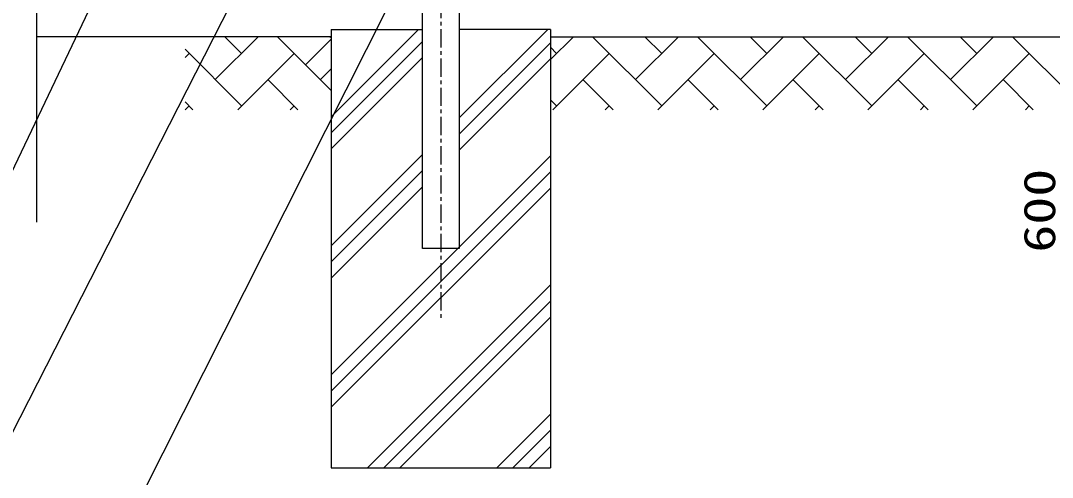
# Model space of a CAD drawing. Units: millimetres, scale not verified. Extents: x -4425 to 4425, y -3150 to 3150.
# Drawn here: x -3281 to -1869, y -1626 to -1001 of the extents above; entities that cross this region are included whole.
import ezdxf
from ezdxf.enums import TextEntityAlignment as Align

# ---------------------------------------------------------------- set-up
doc = ezdxf.new("R2010")
doc.units = ezdxf.units.MM
doc.header["$LTSCALE"] = 20
doc.linetypes.add('USER1', pattern=[2, 1.25, -0.25, 0.25, -0.25])
for name, color, linetype, lineweight in [('0-2_外形線', 7, 'Continuous', 25), ('0-A_LAYER04', 1, 'USER1', 25), ('0-B_EXTCNT-L', 4, 'Continuous', 25), ('0-C_LAYER15', 1, 'Continuous', 25), ('1-1_ハッチング', 4, 'Continuous', 25), ('1-9_LAYER12', 3, 'Continuous', 25)]:
    doc.layers.add(name, color=color, linetype=linetype, lineweight=lineweight)
doc.styles.add('ＭＳ ゴシック', font='')
doc.styles.get('ＭＳ ゴシック').set_extended_font_data('MS Gothic')

msp = doc.modelspace()

# ---------------------------------------------------------------- linework, layer by layer
at = {"layer": '0-2_外形線'}
for p, q in [((-2730.75, -1313.12), (-2730.75, 711.88)), ((-2680.75, 711.88), (-2680.75, -1313.12)), ((-2855.75, -1013.12), (-2855.75, -1613.12)), ((-2855.7, -1013.12), (-2730.75, -1013.12)), ((-2555.8, -1013.12), (-2680.75, -1013.12)), ((-2555.75, -1013.12), (-2555.75, -1613.12)), ((-2855.75, -1023.12), (-3258.82, -1023.12)), ((-2555.75, -1023.12), (-1655.75, -1023.12)), ((-2680.75, -1313.12), (-2730.75, -1313.12)), ((-2855.75, -1613.12), (-2555.75, -1613.12))]:
    msp.add_line(p, q, dxfattribs=at)
at = {"layer": '0-A_LAYER04'}
msp.add_line((-2705.75, 787.06), (-2705.75, -1409.05), dxfattribs=at)
at = {"layer": '0-B_EXTCNT-L'}
msp.add_line((-3258.82, 858.46), (-3258.82, -1277.2), dxfattribs=at)
at = {"layer": '1-1_ハッチング'}
for p, q in [((-2855.75, -1132.59), (-2736.27, -1013.12)), ((-2680.75, -1134.37), (-2559.5, -1013.12)), ((-3014.26, -1081.86), (-2955.51, -1023.12)), ((-2978.34, -1045.94), (-3001.16, -1023.12)), ((-2855.75, -1096.69), (-2929.32, -1023.12)), ((-2890.91, -1061.53), (-2855.75, -1026.36)), ((-2855.75, -1024.85), (-2857.48, -1023.12)), ((-2855.75, -1154.69), (-2730.75, -1029.69)), ((-2555.75, -1054.4), (-2524.46, -1023.12)), ((-2403.6, -1117.78), (-2498.27, -1023.12)), ((-2439.52, -1081.86), (-2380.78, -1023.12)), ((-2403.6, -1045.94), (-2426.43, -1023.12)), ((-2259.92, -1117.78), (-2354.58, -1023.12)), ((-2295.84, -1081.86), (-2237.09, -1023.12)), ((-2259.92, -1045.94), (-2282.74, -1023.12)), ((-2116.23, -1117.78), (-2210.9, -1023.12)), ((-2152.15, -1081.86), (-2093.41, -1023.12)), ((-2116.23, -1045.94), (-2139.06, -1023.12)), ((-1972.55, -1117.78), (-2067.22, -1023.12)), ((-2008.47, -1081.86), (-1949.72, -1023.12)), ((-1972.55, -1045.94), (-1995.37, -1023.12)), ((-1828.86, -1117.78), (-1923.53, -1023.12)), ((-2978.34, -1117.78), (-3055.75, -1040.38)), ((-2680.75, -1156.46), (-2555.75, -1031.46)), ((-2547.29, -1045.94), (-2555.75, -1037.48)), ((-3055.75, -1051.51), (-3050.18, -1045.94)), ((-2983.67, -1123.12), (-2906.5, -1045.94)), ((-2855.75, -1176.78), (-2730.75, -1051.78)), ((-2680.75, -1178.56), (-2555.75, -1053.56)), ((-2552.62, -1123.12), (-2475.44, -1045.94)), ((-2408.93, -1123.12), (-2331.76, -1045.94)), ((-2265.25, -1123.12), (-2188.08, -1045.94)), ((-2121.57, -1123.12), (-2044.39, -1045.94)), ((-1977.88, -1123.12), (-1900.71, -1045.94)), ((-2870.57, -1081.86), (-2855.75, -1067.03)), ((-2901.16, -1123.12), (-2942.42, -1081.86)), ((-2470.11, -1123.12), (-2511.36, -1081.86)), ((-2326.43, -1123.12), (-2367.68, -1081.86)), ((-2182.74, -1123.12), (-2224, -1081.86)), ((-2039.06, -1123.12), (-2080.31, -1081.86)), ((-1895.37, -1123.12), (-1936.63, -1081.86)), ((-3044.85, -1123.12), (-3055.75, -1112.22)), ((-2547.29, -1117.78), (-2555.75, -1109.32)), ((-3055.51, -1123.12), (-3050.18, -1117.78)), ((-2911.83, -1123.12), (-2906.5, -1117.78)), ((-2480.78, -1123.12), (-2475.44, -1117.78)), ((-2337.09, -1123.12), (-2331.76, -1117.78)), ((-2193.41, -1123.12), (-2188.08, -1117.78)), ((-2049.72, -1123.12), (-2044.39, -1117.78)), ((-1906.04, -1123.12), (-1900.71, -1117.78)), ((-2855.75, -1309.37), (-2730.75, -1184.37)), ((-2855.75, -1486.14), (-2555.75, -1186.14)), ((-2855.75, -1331.46), (-2730.75, -1206.46)), ((-2855.75, -1508.24), (-2555.75, -1208.24)), ((-2855.75, -1353.56), (-2730.75, -1228.56)), ((-2855.75, -1530.34), (-2555.75, -1230.34)), ((-2805.94, -1613.12), (-2555.75, -1362.92)), ((-2783.85, -1613.12), (-2555.75, -1385.02)), ((-2761.75, -1613.12), (-2555.75, -1407.11)), ((-2629.17, -1613.12), (-2555.75, -1539.7)), ((-2607.07, -1613.12), (-2555.75, -1561.79)), ((-2584.97, -1613.12), (-2555.75, -1583.89))]:
    msp.add_line(p, q, dxfattribs=at)
at = {"layer": '1-9_LAYER12'}
for points in [[(-3743.99, -1685.91), (-3353.69, -1685.91), (-2596.38, -199.41)], [(-3718.21, -1813.51), (-3196.69, -1813.51), (-2390.03, -212.21)], [(-3835.78, -1528.26), (-3445.48, -1528.26), (-2846.59, -271.43)]]:
    msp.add_lwpolyline(points, dxfattribs=at)

# ---------------------------------------------------------------- texts
at = {"layer": '0-C_LAYER15', "color": 3, "style": 'ＭＳ ゴシック', "width": 1.3}
msp.add_text('600', height=43.26, rotation=90, dxfattribs=at).set_placement((-1852.24, -1318.67), align=Align.BOTTOM_LEFT)

doc.saveas('drawing.dxf')
